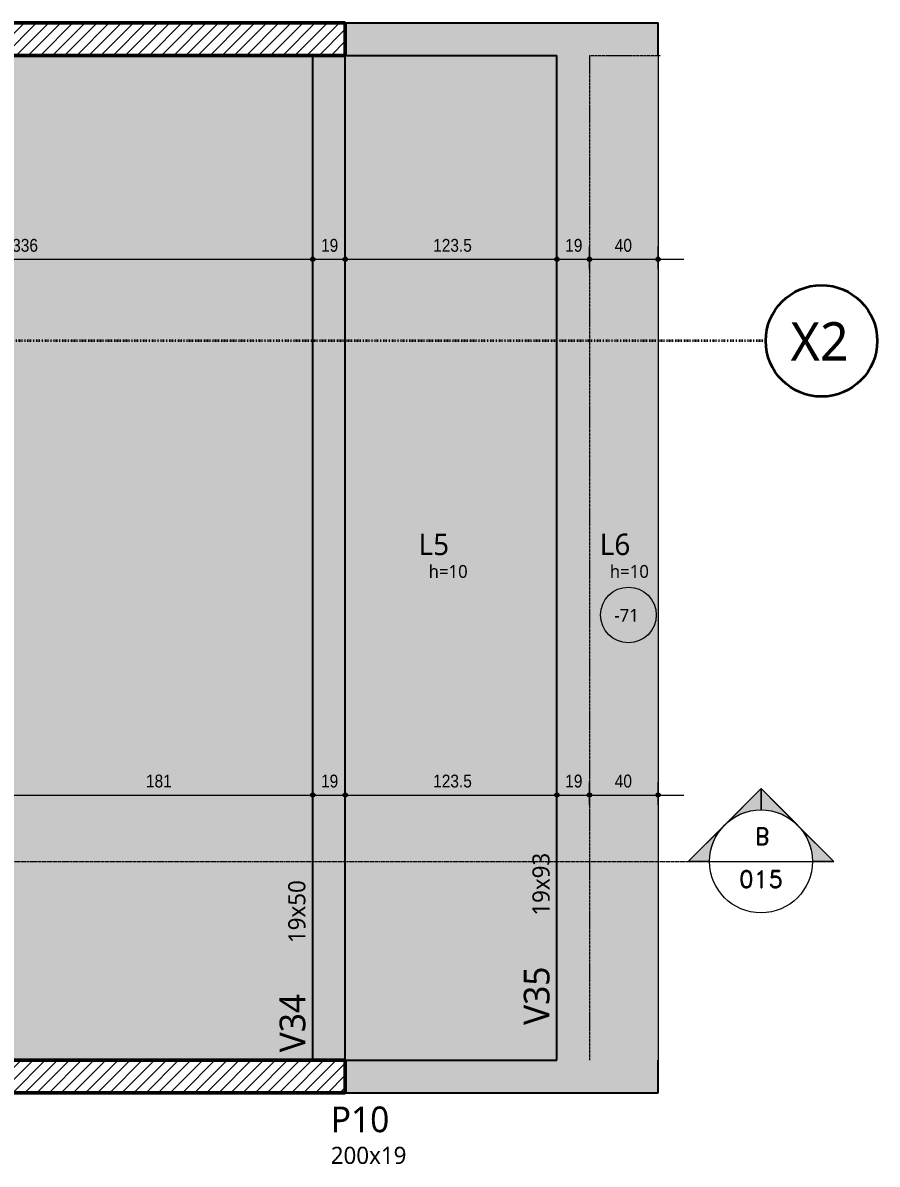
# Model space of a CAD drawing. Header units: centimetres. Extents: x -1475 to 26323, y -1238 to 84208.
# Drawn here: x 9604 to 10103, y -256 to 409 of the extents above; entities that cross this region are included whole.
import ezdxf

# ---------------------------------------------------------------- set-up
doc = ezdxf.new("R2010")
doc.units = ezdxf.units.CM
for name, pattern in [('Centro de 6 mm', [1.32, 0.6, -0.24, 0.24, -0.24]), ('Dash dot', [1.5875, 0.635, -0.47625, 0, -0.47625]), ('Hidden', [0.714375, 0.47625, -0.238125]), ('Traço', [0.635, 0.3175, -0.3175])]:
    doc.linetypes.add(name, pattern=pattern)
for name, color, linetype, lineweight in [('A-ANNO-DIMS', 7, 'Continuous', 9), ('A-ANNO-DIMS-50', 7, 'Continuous', 9), ('A-DETL', 7, 'Hidden', 18), ('A-FLOR', 7, 'Continuous', 9), ('A-FLOR-IDEN', 7, 'Continuous', 9), ('G-ANNO-SYMB', 7, 'Continuous', 9), ('S-BEAM', 7, 'Continuous', 9), ('S-BEAM-IDEN', 7, 'Continuous', 9), ('S-COLS', 7, 'Continuous', 9), ('S-COLS-IDEN', 7, 'Continuous', 9), ('S-GRID', 7, 'Continuous', 9), ('S-GRID-IDEN', 7, 'Continuous', 9)]:
    doc.layers.add(name, color=color, linetype=linetype, lineweight=lineweight)
doc.styles.add('Fira Sans', font='', dxfattribs={"width": 0.9, "height": 7.5})
doc.styles.add('Gadugi', font='gadugi.ttf', dxfattribs={"height": 10})
doc.styles.add('Gadugi_1', font='gadugi.ttf', dxfattribs={"height": 15})
doc.styles.add('Gadugi_3', font='gadugi.ttf', dxfattribs={"height": 7.5})
doc.styles.add('Gadugi_4', font='gadugi.ttf', dxfattribs={"height": 12.5})
doc.styles.add('Gadugi_5', font='gadugi.ttf', dxfattribs={"height": 22.5})
doc.styles.add('RomanD', font='romand__.ttf', dxfattribs={"height": 10})
doc.styles.get('Fira Sans').set_extended_font_data('Fira Sans')
doc.dimstyles.new('PED_R80_1_5mm_ACIMA_As_ESQ__R00', dxfattribs={"dimscale": 30.48, "dimtxt": 10.229846, "dimasz": 0.328084, "dimexe": 0.246063, "dimexo": 0.246063, "dimgap": 0.049213, "dimtad": 1, "dimdec": 1, "dimrnd": 0.5, "dimdsep": 46, "dimtxsty": 'Fira Sans', "dimblk1": 'DOTSMALL', "dimblk2": 'DOTSMALL', "dimsah": 1, "dimcen": 0.09, "dimdle": 0.492126, "dimazin": 0, "dimtfac": 1, "dimtdec": 4, "dimtix": 1, "dimtmove": 0, "dimatfit": 3, "dimfxl": 1, "dimtvp": 1, "dimtolj": 1, "dimtzin": 0, "dimarcsym": 2})

# ---------------------------------------------------------------- blocks, each defined once
blk = doc.blocks.new('TQS - Pilar retangular - 200_0 x 19_0-2570500-PL300 - FORMA DO DUPLEX SUPERIOR')
at = {"layer": 'S-COLS', "lineweight": 18, "true_color": 0x808080}
h = blk.add_hatch(dxfattribs=at)
h.set_pattern_fill('FP_2', color=8, style=0, pattern_type=2)
h.set_pattern_definition([(225, (1394.496, -205.25), (3.535534, -3.535534), [])])
h.paths.add_polyline_path([(-100, 9.5), (-100, -9.5), (100, -9.5), (100, 9.5)], flags=0)
at = {"layer": 'S-COLS', "lineweight": 50}
for p, q in [((-100, 9.5), (100, 9.5)), ((-100, -9.5), (-100, 9.5)), ((100, 9.5), (100, -9.5)), ((100, -9.5), (-100, -9.5))]:
    blk.add_line(p, q, dxfattribs=at)
blk = doc.blocks.new('PED_TAG_LAJE_R01 - TÍTULO_ESPESSURA_REBAIXO-2413107-PL300 - FORMA DO DUPLEX SUPERIOR')
at = {"layer": 'A-FLOR-IDEN'}
blk.add_circle((-0.046, -0.667), 0.325, dxfattribs=at)
blk = doc.blocks.new('Corte - M_Cabeça do corte - Preenchida-2060824-PL300 - FORMA DO DUPLEX SUPERIOR')
at = {"layer": 'G-ANNO-SYMB'}
h = blk.add_hatch(color=256, dxfattribs=at)
edge = h.paths.add_edge_path(flags=0)
edge.add_line((-0.6, 0.849), (-0.6, 0.6))
edge.add_arc((-0.6, 0), 0.6, 90, 135)
edge.add_line((-1.024, 0.424), (-0.6, 0.849))
h = blk.add_hatch(color=256, dxfattribs=at)
edge = h.paths.add_edge_path(flags=0)
edge.add_line((-0.6, 0.849), (-0.176, 0.424))
edge.add_arc((-0.6, 0), 0.6, 45, 90)
edge.add_line((-0.6, 0.6), (-0.6, 0.849))
h = blk.add_hatch(color=256, dxfattribs=at)
edge = h.paths.add_edge_path(flags=0)
edge.add_line((-1.449, 0), (-1.024, 0.424))
edge.add_arc((-0.6, 0), 0.6, 135, 180)
edge.add_line((-1.2, 0), (-1.449, 0))
h = blk.add_hatch(color=256, dxfattribs=at)
edge = h.paths.add_edge_path(flags=0)
edge.add_line((0.249, 0), (0, 0))
edge.add_arc((-0.6, 0), 0.6, 360, 405)
edge.add_line((-0.176, 0.424), (0.249, 0))
for p, q in [((-0.6, 0.849), (-1.449, 0)), ((-0.6, 0.849), (-1.024, 0.424)), ((-0.6, 0.849), (0.249, 0)), ((-0.6, 0.6), (-0.6, 0.849)), ((-0.6, 0.849), (-0.6, 0.6)), ((-0.176, 0.424), (-0.6, 0.849)), ((-1.024, 0.424), (-1.449, 0)), ((0.249, 0), (-0.176, 0.424)), ((-1.449, 0), (-1.2, 0)), ((0, 0), (0.249, 0)), ((-1.2, 0), (-1.449, 0)), ((0, 0), (0.249, 0))]:
    blk.add_line(p, q, dxfattribs=at)
for start, end in [(360, 180), (90, 135), (45, 90), (135, 180), (360, 45), (180, 360)]:
    blk.add_arc((-0.6, 0), 0.6, start, end, dxfattribs=at)
blk = doc.blocks.new('Eixo - X2-2173052-PL300 - FORMA DO DUPLEX SUPERIOR')
at = {"layer": 'S-GRID-IDEN', "color": 114, "lineweight": 35, "true_color": 0x00b050}
blk.add_circle((0, 0), 0.65, dxfattribs=at)
blk = doc.blocks.new('DIMBLOCK178-PL300 - FORMA DO DUPLEX SUPERIOR')
at = {"layer": 'A-ANNO-DIMS-50', "true_color": 0x000032}
h = blk.add_hatch(color=178, dxfattribs=at)
edge = h.paths.add_edge_path(flags=0)
edge.add_arc((9592.28, -41.09), 1.25, 0, 360)
h = blk.add_hatch(color=178, dxfattribs=at)
edge = h.paths.add_edge_path(flags=0)
edge.add_arc((9773.28, -41.09), 1.25, 0, 360)
at = {"layer": 'A-ANNO-DIMS-50', "color": 178, "true_color": 0x000032}
for p, q in [((9592.28, -188.25), (9592.28, -33.59)), ((9773.28, -46.82), (9773.28, -33.59)), ((9592.28, -41.09), (9773.28, -41.09)), ((9592.28, -41.09), (9592.28, -188.25)), ((9773.28, -41.09), (9773.28, -46.82))]:
    blk.add_line(p, q, dxfattribs=at)
for centre in [(9592.28, -41.09), (9773.28, -41.09)]:
    blk.add_circle(centre, 1.25, dxfattribs=at)
at = {"layer": 'A-ANNO-DIMS-50', "color": 0, "insert": (9675.96, -29.2), "char_height": 7.5, "width": 16.3678, "attachment_point": 1, "line_spacing_factor": 1.049215, "style": 'Fira Sans'}
blk.add_mtext('181', dxfattribs=at)
blk = doc.blocks.new('_DotSmall')
at = {"color": 0, "linetype": 'ByBlock', "const_width": 0.5}
blk.add_lwpolyline([(-0.0625, 0, 1), (0.0625, 0, 1)], format="xyb", close=True, dxfattribs=at)
blk = doc.blocks.new('DIMBLOCK179-PL300 - FORMA DO DUPLEX SUPERIOR')
at = {"layer": 'A-ANNO-DIMS-50', "true_color": 0x000032}
h = blk.add_hatch(color=178, dxfattribs=at)
edge = h.paths.add_edge_path(flags=0)
edge.add_arc((9773.28, -41.09), 1.25, 0, 360)
h = blk.add_hatch(color=178, dxfattribs=at)
edge = h.paths.add_edge_path(flags=0)
edge.add_arc((9792.28, -41.09), 1.25, 0, 360)
at = {"layer": 'A-ANNO-DIMS-50', "color": 178, "true_color": 0x000032}
for p, q in [((9773.28, -46.82), (9773.28, -33.59)), ((9792.28, -46.82), (9792.28, -33.59)), ((9773.28, -41.09), (9792.28, -41.09)), ((9773.28, -41.09), (9773.28, -46.82)), ((9792.28, -41.09), (9792.28, -46.82))]:
    blk.add_line(p, q, dxfattribs=at)
for centre in [(9773.28, -41.09), (9792.28, -41.09)]:
    blk.add_circle(centre, 1.25, dxfattribs=at)
at = {"layer": 'A-ANNO-DIMS-50', "color": 0, "insert": (9778.12, -29.2), "char_height": 7.5, "width": 11.1741, "attachment_point": 1, "line_spacing_factor": 1.049215, "style": 'Fira Sans'}
blk.add_mtext('19', dxfattribs=at)
blk = doc.blocks.new('DIMBLOCK180-PL300 - FORMA DO DUPLEX SUPERIOR')
at = {"layer": 'A-ANNO-DIMS-50', "true_color": 0x000032}
h = blk.add_hatch(color=178, dxfattribs=at)
edge = h.paths.add_edge_path(flags=0)
edge.add_arc((9792.28, -41.09), 1.25, 0, 360)
h = blk.add_hatch(color=178, dxfattribs=at)
edge = h.paths.add_edge_path(flags=0)
edge.add_arc((9915.78, -41.09), 1.25, 0, 360)
at = {"layer": 'A-ANNO-DIMS-50', "color": 178, "true_color": 0x000032}
for p, q in [((9792.28, -46.82), (9792.28, -33.59)), ((9915.78, -46.82), (9915.78, -33.59)), ((9792.28, -41.09), (9915.78, -41.09)), ((9792.28, -41.09), (9792.28, -46.82)), ((9915.78, -41.09), (9915.78, -46.82))]:
    blk.add_line(p, q, dxfattribs=at)
for centre in [(9792.28, -41.09), (9915.78, -41.09)]:
    blk.add_circle(centre, 1.25, dxfattribs=at)
at = {"layer": 'A-ANNO-DIMS-50', "color": 0, "insert": (9843.54, -29.2), "char_height": 7.5, "width": 25.1812, "attachment_point": 1, "line_spacing_factor": 1.049215, "style": 'Fira Sans'}
blk.add_mtext('123.5', dxfattribs=at)
blk = doc.blocks.new('DIMBLOCK181-PL300 - FORMA DO DUPLEX SUPERIOR')
at = {"layer": 'A-ANNO-DIMS-50', "true_color": 0x000032}
h = blk.add_hatch(color=178, dxfattribs=at)
edge = h.paths.add_edge_path(flags=0)
edge.add_arc((9915.78, -41.09), 1.25, 0, 360)
h = blk.add_hatch(color=178, dxfattribs=at)
edge = h.paths.add_edge_path(flags=0)
edge.add_arc((9934.78, -41.09), 1.25, 0, 360)
at = {"layer": 'A-ANNO-DIMS-50', "color": 178, "true_color": 0x000032}
for p, q in [((9915.78, -46.82), (9915.78, -33.59)), ((9934.78, -46.82), (9934.78, -33.59)), ((9915.78, -41.09), (9934.78, -41.09)), ((9915.78, -41.09), (9915.78, -46.82)), ((9934.78, -41.09), (9934.78, -46.82))]:
    blk.add_line(p, q, dxfattribs=at)
for centre in [(9915.78, -41.09), (9934.78, -41.09)]:
    blk.add_circle(centre, 1.25, dxfattribs=at)
at = {"layer": 'A-ANNO-DIMS-50', "color": 0, "insert": (9920.62, -29.2), "char_height": 7.5, "width": 11.1741, "attachment_point": 1, "line_spacing_factor": 1.049215, "style": 'Fira Sans'}
blk.add_mtext('19', dxfattribs=at)
blk = doc.blocks.new('DIMBLOCK182-PL300 - FORMA DO DUPLEX SUPERIOR')
at = {"layer": 'A-ANNO-DIMS-50', "true_color": 0x000032}
h = blk.add_hatch(color=178, dxfattribs=at)
edge = h.paths.add_edge_path(flags=0)
edge.add_arc((9934.78, -41.09), 1.25, 0, 360)
h = blk.add_hatch(color=178, dxfattribs=at)
edge = h.paths.add_edge_path(flags=0)
edge.add_arc((9974.78, -41.09), 1.25, 0, 360)
at = {"layer": 'A-ANNO-DIMS-50', "color": 178, "true_color": 0x000032}
for p, q in [((9934.78, -46.82), (9934.78, -33.59)), ((9974.78, -46.82), (9974.78, -33.59)), ((9934.78, -41.09), (9989.78, -41.09)), ((9934.78, -41.09), (9934.78, -46.82)), ((9974.78, -41.09), (9974.78, -46.82))]:
    blk.add_line(p, q, dxfattribs=at)
for centre in [(9934.78, -41.09), (9974.78, -41.09)]:
    blk.add_circle(centre, 1.25, dxfattribs=at)
at = {"layer": 'A-ANNO-DIMS-50', "color": 0, "insert": (9949.53, -29.2), "char_height": 7.5, "width": 12.5906, "attachment_point": 1, "line_spacing_factor": 1.049215, "style": 'Fira Sans'}
blk.add_mtext('40', dxfattribs=at)
blk = doc.blocks.new('DIMBLOCK216-PL300 - FORMA DO DUPLEX SUPERIOR')
at = {"layer": 'A-ANNO-DIMS-50', "true_color": 0x000032}
h = blk.add_hatch(color=178, dxfattribs=at)
edge = h.paths.add_edge_path(flags=0)
edge.add_arc((9437.28, 271.34), 1.25, 0, 360)
h = blk.add_hatch(color=178, dxfattribs=at)
edge = h.paths.add_edge_path(flags=0)
edge.add_arc((9773.28, 271.34), 1.25, 0, 360)
at = {"layer": 'A-ANNO-DIMS-50', "color": 178, "true_color": 0x000032}
for p, q in [((9437.28, 382.75), (9437.28, 263.84)), ((9437.28, 271.34), (9437.28, 382.75)), ((9773.28, 265.61), (9773.28, 278.84)), ((9437.28, 271.34), (9773.28, 271.34)), ((9773.28, 271.34), (9773.28, 265.61))]:
    blk.add_line(p, q, dxfattribs=at)
for centre in [(9437.28, 271.34), (9773.28, 271.34)]:
    blk.add_circle(centre, 1.25, dxfattribs=at)
at = {"layer": 'A-ANNO-DIMS-50', "color": 0, "insert": (9597.87, 283.23), "char_height": 7.5, "width": 17.7842, "attachment_point": 1, "line_spacing_factor": 1.049215, "style": 'Fira Sans'}
blk.add_mtext('336', dxfattribs=at)
blk = doc.blocks.new('DIMBLOCK217-PL300 - FORMA DO DUPLEX SUPERIOR')
at = {"layer": 'A-ANNO-DIMS-50', "true_color": 0x000032}
h = blk.add_hatch(color=178, dxfattribs=at)
edge = h.paths.add_edge_path(flags=0)
edge.add_arc((9773.28, 271.34), 1.25, 0, 360)
h = blk.add_hatch(color=178, dxfattribs=at)
edge = h.paths.add_edge_path(flags=0)
edge.add_arc((9792.28, 271.34), 1.25, 0, 360)
at = {"layer": 'A-ANNO-DIMS-50', "color": 178, "true_color": 0x000032}
for p, q in [((9773.28, 265.61), (9773.28, 278.84)), ((9792.28, 265.61), (9792.28, 278.84)), ((9773.28, 271.34), (9792.28, 271.34)), ((9773.28, 271.34), (9773.28, 265.61)), ((9792.28, 271.34), (9792.28, 265.61))]:
    blk.add_line(p, q, dxfattribs=at)
for centre in [(9773.28, 271.34), (9792.28, 271.34)]:
    blk.add_circle(centre, 1.25, dxfattribs=at)
at = {"layer": 'A-ANNO-DIMS-50', "color": 0, "insert": (9778.12, 283.23), "char_height": 7.5, "width": 11.1741, "attachment_point": 1, "line_spacing_factor": 1.049215, "style": 'Fira Sans'}
blk.add_mtext('19', dxfattribs=at)
blk = doc.blocks.new('DIMBLOCK218-PL300 - FORMA DO DUPLEX SUPERIOR')
at = {"layer": 'A-ANNO-DIMS-50', "true_color": 0x000032}
h = blk.add_hatch(color=178, dxfattribs=at)
edge = h.paths.add_edge_path(flags=0)
edge.add_arc((9792.28, 271.34), 1.25, 0, 360)
h = blk.add_hatch(color=178, dxfattribs=at)
edge = h.paths.add_edge_path(flags=0)
edge.add_arc((9915.78, 271.34), 1.25, 0, 360)
at = {"layer": 'A-ANNO-DIMS-50', "color": 178, "true_color": 0x000032}
for p, q in [((9792.28, 265.61), (9792.28, 278.84)), ((9915.78, 265.61), (9915.78, 278.84)), ((9792.28, 271.34), (9915.78, 271.34)), ((9792.28, 271.34), (9792.28, 265.61)), ((9915.78, 271.34), (9915.78, 265.61))]:
    blk.add_line(p, q, dxfattribs=at)
for centre in [(9792.28, 271.34), (9915.78, 271.34)]:
    blk.add_circle(centre, 1.25, dxfattribs=at)
at = {"layer": 'A-ANNO-DIMS-50', "color": 0, "insert": (9843.54, 283.23), "char_height": 7.5, "width": 25.1812, "attachment_point": 1, "line_spacing_factor": 1.049215, "style": 'Fira Sans'}
blk.add_mtext('123.5', dxfattribs=at)
blk = doc.blocks.new('DIMBLOCK219-PL300 - FORMA DO DUPLEX SUPERIOR')
at = {"layer": 'A-ANNO-DIMS-50', "true_color": 0x000032}
h = blk.add_hatch(color=178, dxfattribs=at)
edge = h.paths.add_edge_path(flags=0)
edge.add_arc((9915.78, 271.34), 1.25, 0, 360)
h = blk.add_hatch(color=178, dxfattribs=at)
edge = h.paths.add_edge_path(flags=0)
edge.add_arc((9934.78, 271.34), 1.25, 0, 360)
at = {"layer": 'A-ANNO-DIMS-50', "color": 178, "true_color": 0x000032}
for p, q in [((9915.78, 265.61), (9915.78, 278.84)), ((9934.78, 265.61), (9934.78, 278.84)), ((9915.78, 271.34), (9934.78, 271.34)), ((9915.78, 271.34), (9915.78, 265.61)), ((9934.78, 271.34), (9934.78, 265.61))]:
    blk.add_line(p, q, dxfattribs=at)
for centre in [(9915.78, 271.34), (9934.78, 271.34)]:
    blk.add_circle(centre, 1.25, dxfattribs=at)
at = {"layer": 'A-ANNO-DIMS-50', "color": 0, "insert": (9920.62, 283.23), "char_height": 7.5, "width": 11.1741, "attachment_point": 1, "line_spacing_factor": 1.049215, "style": 'Fira Sans'}
blk.add_mtext('19', dxfattribs=at)
blk = doc.blocks.new('DIMBLOCK220-PL300 - FORMA DO DUPLEX SUPERIOR')
at = {"layer": 'A-ANNO-DIMS-50', "true_color": 0x000032}
h = blk.add_hatch(color=178, dxfattribs=at)
edge = h.paths.add_edge_path(flags=0)
edge.add_arc((9934.78, 271.34), 1.25, 0, 360)
h = blk.add_hatch(color=178, dxfattribs=at)
edge = h.paths.add_edge_path(flags=0)
edge.add_arc((9974.78, 271.34), 1.25, 0, 360)
at = {"layer": 'A-ANNO-DIMS-50', "color": 178, "true_color": 0x000032}
for p, q in [((9934.78, 265.61), (9934.78, 278.84)), ((9974.78, 265.61), (9974.78, 278.84)), ((9934.78, 271.34), (9989.78, 271.34)), ((9934.78, 271.34), (9934.78, 265.61)), ((9974.78, 271.34), (9974.78, 265.61))]:
    blk.add_line(p, q, dxfattribs=at)
for centre in [(9934.78, 271.34), (9974.78, 271.34)]:
    blk.add_circle(centre, 1.25, dxfattribs=at)
at = {"layer": 'A-ANNO-DIMS-50', "color": 0, "insert": (9949.53, 283.23), "char_height": 7.5, "width": 12.5906, "attachment_point": 1, "line_spacing_factor": 1.049215, "style": 'Fira Sans'}
blk.add_mtext('40', dxfattribs=at)

msp = doc.modelspace()

# ---------------------------------------------------------------- hatches: boundary and pattern name
at = {"layer": 'A-FLOR', "lineweight": 18, "true_color": 0xd9d9d9}
for points in [[(9418.28, -195.75), (9773.28, -195.75), (9773.28, 390.25), (9130.28, 390.25), (9130.28, -187.75), (9418.28, -187.75)], [(9915.78, -195.75), (9915.78, 390.25), (9792.28, 390.25), (9792.28, -195.75)]]:
    msp.add_hatch(color=254, dxfattribs=at).paths.add_polyline_path(points, flags=0)
at = {"layer": 'A-FLOR', "lineweight": 18, "true_color": 0xe6b8b7}
msp.add_hatch(color=9, dxfattribs=at).paths.add_polyline_path([(9934.78, -195.75), (9974.78, -195.75), (9974.78, 390.25), (9934.78, 390.25)], flags=0)
at = {"layer": 'S-BEAM', "true_color": 0xccffcc}
for points in [[(9934.78, 390.25), (9974.78, 390.25), (9974.78, 409.25), (9792.28, 409.25), (9792.28, 390.25), (9915.78, 390.25)], [(9915.78, -195.75), (9934.78, -195.75), (9934.78, 390.25), (9915.78, 390.25)], [(9974.78, -214.75), (9974.78, -195.75), (9792.28, -195.75), (9792.28, -214.75)], [(9792.28, -214.75), (9792.28, -214.75), (9773.28, -214.75)]]:
    msp.add_hatch(color=254, dxfattribs=at).paths.add_polyline_path(points, flags=0)
at = {"layer": 'S-BEAM', "true_color": 0xd9d9d9}
msp.add_hatch(color=254, dxfattribs=at).paths.add_polyline_path([(9773.28, -195.75), (9792.28, -195.75), (9792.28, 390.25), (9773.28, 390.25), (9773.28, 344.36)], flags=0)
at = {"layer": 'S-COLS', "lineweight": 18, "true_color": 0x808080}
h = msp.add_hatch(dxfattribs=at)
h.set_pattern_fill('FP_1', color=8, style=0, pattern_type=2)
h.set_pattern_definition([(45, (8297.7794, 0), (-3.535534, 3.535534), [])])
h.paths.add_polyline_path([(9792.28, 390.25), (9792.28, 409.25), (9437.28, 409.25), (9437.28, 390.25)], flags=0)

# ---------------------------------------------------------------- linework, layer by layer
at = {"layer": 'A-DETL'}
for q in [(9976.28, 390.25), (9934.78, -195.75)]:
    msp.add_line((9934.78, 390.25), q, dxfattribs=at)
at = {"layer": 'A-FLOR', "lineweight": 18}
msp.add_line((9974.78, 390.25), (9974.78, -195.75), dxfattribs=at)
at = {"layer": 'G-ANNO-SYMB', "linetype": 'Centro de 6 mm'}
msp.add_line((6592.6, -79.8), (10004.87, -79.8), dxfattribs=at)
at = {"layer": 'G-ANNO-SYMB'}
msp.add_line((10004.87, -79.8), (10064.87, -79.8), dxfattribs=at)
at = {"layer": 'S-BEAM', "lineweight": 25}
for p, q in [((9792.28, 409.25), (9974.78, 409.25)), ((9974.78, 390.25), (9974.78, 409.25)), ((9773.28, -195.75), (9773.28, 390.25)), ((9792.28, -195.75), (9792.28, 390.25)), ((9792.28, 390.25), (9915.78, 390.25)), ((9915.78, -195.75), (9915.78, 390.25)), ((9792.28, -195.75), (9915.78, -195.75)), ((9974.78, -214.75), (9974.78, -195.75)), ((9792.28, -214.75), (9974.78, -214.75))]:
    msp.add_line(p, q, dxfattribs=at)
at = {"layer": 'S-COLS', "lineweight": 50}
for p, q in [((9437.28, 409.25), (9792.28, 409.25)), ((9792.28, 409.25), (9792.28, 390.25)), ((9792.28, 390.25), (9437.28, 390.25))]:
    msp.add_line(p, q, dxfattribs=at)
at = {"layer": 'S-GRID', "color": 114, "linetype": 'Dash dot', "lineweight": 35, "true_color": 0x00b050}
msp.add_line((10037.67, 223.75), (6421.23, 223.75), dxfattribs=at)

# ---------------------------------------------------------------- block references
at = {"layer": 'A-FLOR-IDEN', "xscale": 49.99999999999998, "yscale": 49.99999999999998, "zscale": 49.99999999999998}
msp.add_blockref('PED_TAG_LAJE_R01 - TÍTULO_ESPESSURA_REBAIXO-2413107-PL300 - FORMA DO DUPLEX SUPERIOR', (9959.78, 97.25), dxfattribs=at)
at = {"layer": 'G-ANNO-SYMB', "extrusion": (0, 0, -1), "xscale": 49.99999999999998, "yscale": 49.99999999999998, "zscale": 49.99999999999998}
msp.add_blockref('Corte - M_Cabeça do corte - Preenchida-2060824-PL300 - FORMA DO DUPLEX SUPERIOR', (-10004.87, -79.8), dxfattribs=at)
at = {"layer": 'S-COLS', "linetype": 'Traço', "lineweight": 18, "rotation": 179.9999944669144}
msp.add_blockref('TQS - Pilar retangular - 200_0 x 19_0-2570500-PL300 - FORMA DO DUPLEX SUPERIOR', (9692.28, -205.25), dxfattribs=at)
at = {"layer": 'S-GRID-IDEN', "color": 114, "true_color": 0x00b050, "xscale": 49.99999999999998, "yscale": 49.99999999999998, "zscale": 49.99999999999998, "rotation": 90}
msp.add_blockref('Eixo - X2-2173052-PL300 - FORMA DO DUPLEX SUPERIOR', (10070.17, 223.75), dxfattribs=at)

# ---------------------------------------------------------------- texts
at = {"layer": 'A-FLOR-IDEN', "attachment_point": 1}
for s, insert, char_height, width, style in [('L5', (9835.01, 111.34), 12.5, 21.6456, 'Gadugi_4'), ('L6', (9940.76, 111.34), 12.5, 21.6456, 'Gadugi_4'), ('h=10', (9840.9, 93.05), 7.5, 29.6624, 'Gadugi_3'), ('h=10', (9946.65, 93.05), 7.5, 29.6624, 'Gadugi_3'), ('-71', (9949.24, 67.49), 7.5, 18.8397, 'Gadugi_3')]:
    msp.add_mtext(s, dxfattribs=dict(at, insert=insert, char_height=char_height, width=width, style=style))
at = {"layer": 'G-ANNO-SYMB', "char_height": 10, "attachment_point": 1, "style": 'RomanD'}
for s, insert, width in [('B', (10031.31, -60.18), 11.2236), ('015', (10022.06, -85.13), 33.6709)]:
    msp.add_mtext(s, dxfattribs=dict(at, insert=insert, width=width))
at = {"layer": 'S-BEAM-IDEN', "attachment_point": 1, "rotation": 90}
for s, insert, char_height, width, style in [('19x93', (9901.46, -111.48), 10, 44.8945, 'Gadugi'), ('19x50', (9758.96, -127.45), 10, 44.8945, 'Gadugi'), ('V35', (9896.43, -175.19), 15, 44.0928, 'Gadugi_1'), ('V34', (9753.93, -191.16), 15, 44.0928, 'Gadugi_1')]:
    msp.add_mtext(s, dxfattribs=dict(at, insert=insert, char_height=char_height, width=width, style=style))
at = {"layer": 'S-COLS-IDEN', "attachment_point": 1}
for s, insert, char_height, width, style in [('P10', (9783.8, -222.75), 15, 42.4894, 'Gadugi_1'), ('200x19', (9783.8, -246.24), 10, 54.1139, 'Gadugi')]:
    msp.add_mtext(s, dxfattribs=dict(at, insert=insert, char_height=char_height, width=width, style=style))
at = {"layer": 'S-GRID-IDEN', "color": 114, "true_color": 0x00b050, "insert": (10052.1, 234.66), "char_height": 22.5, "width": 43.692, "attachment_point": 1, "style": 'Gadugi_5'}
msp.add_mtext('X2', dxfattribs=at)

# ---------------------------------------------------------------- dimensions: what is measured, and where the dimension line sits
at = {"layer": 'A-ANNO-DIMS', "color": 178, "true_color": 0x000032}
for base, p1, p2, override, picture, middle in [((9773.28, 271.34), (9437.28, 390.25), (9773.28, 273.11), {"dimpost": '<>', "dimfxl": 355.833628}, 'DIMBLOCK216-PL300 - FORMA DO DUPLEX SUPERIOR', (9605.28, 276.66)), ((9792.28, 271.34), (9773.28, 273.11), (9792.28, 273.11), {"dimpost": '<>', "dimfxl": 19}, 'DIMBLOCK217-PL300 - FORMA DO DUPLEX SUPERIOR', (9782.78, 276.71)), ((9915.78, 271.34), (9792.28, 273.11), (9915.78, 273.11), {"dimpost": '<>', "dimfxl": 123.5}, 'DIMBLOCK218-PL300 - FORMA DO DUPLEX SUPERIOR', (9854.03, 276.66)), ((9934.78, 271.34), (9915.78, 273.11), (9934.78, 273.11), {"dimpost": '<>', "dimfxl": 19}, 'DIMBLOCK219-PL300 - FORMA DO DUPLEX SUPERIOR', (9925.28, 276.71)), ((9974.78, 271.34), (9934.78, 273.11), (9974.78, 273.11), {"dimpost": '<>', "dimfxl": 40}, 'DIMBLOCK220-PL300 - FORMA DO DUPLEX SUPERIOR', (9954.78, 276.66)), ((9773.28, -41.09), (9592.28, -195.75), (9773.28, -39.32), {"dimpost": '<>', "dimfxl": 239.234229}, 'DIMBLOCK178-PL300 - FORMA DO DUPLEX SUPERIOR', (9682.78, -35.77)), ((9792.28, -41.09), (9773.28, -39.32), (9792.28, -39.32), {"dimpost": '<>', "dimfxl": 19}, 'DIMBLOCK179-PL300 - FORMA DO DUPLEX SUPERIOR', (9782.78, -35.72)), ((9915.78, -41.09), (9792.28, -39.32), (9915.78, -39.32), {"dimpost": '<>', "dimfxl": 123.5}, 'DIMBLOCK180-PL300 - FORMA DO DUPLEX SUPERIOR', (9854.03, -35.77)), ((9934.78, -41.09), (9915.78, -39.32), (9934.78, -39.32), {"dimpost": '<>', "dimfxl": 19}, 'DIMBLOCK181-PL300 - FORMA DO DUPLEX SUPERIOR', (9925.28, -35.72)), ((9974.78, -41.09), (9934.78, -39.32), (9974.78, -39.32), {"dimpost": '<>', "dimfxl": 40}, 'DIMBLOCK182-PL300 - FORMA DO DUPLEX SUPERIOR', (9954.78, -35.77))]:
    dim = msp.add_linear_dim(base=base, p1=p1, p2=p2, dimstyle='PED_R80_1_5mm_ACIMA_As_ESQ__R00', override=override, dxfattribs=at)
    dim.commit()
    dim.dimension.update_dxf_attribs({"geometry": picture, "text_midpoint": middle})

doc.saveas('drawing.dxf')
